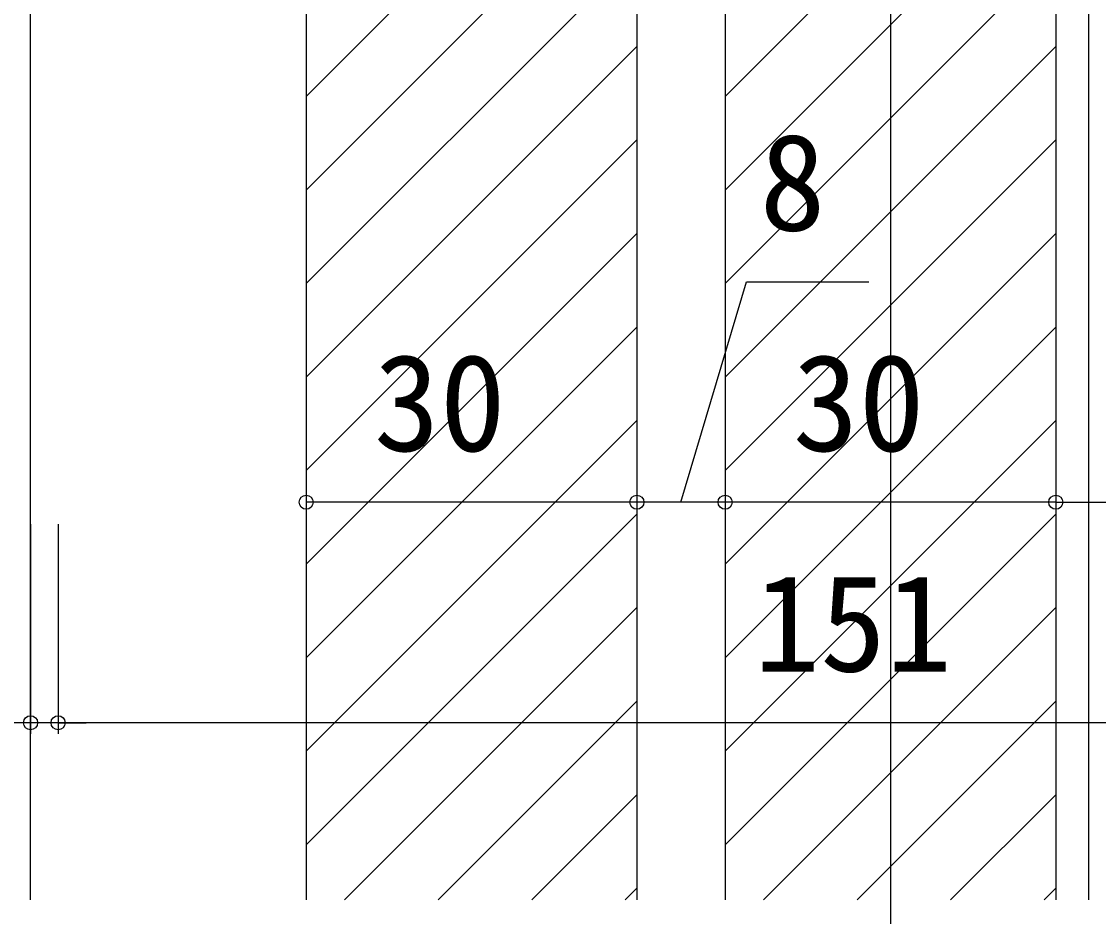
# Model space of a CAD drawing. Units: millimetres, scale not verified. Extents: x -525 to 525, y -783 to 779.
# Drawn here: x -390.8 to -293.1, y 331.7 to 412.9 of the extents above; entities that cross this region are included whole.
import ezdxf
from ezdxf.enums import TextEntityAlignment as Align

# ---------------------------------------------------------------- set-up
doc = ezdxf.new("R2010")
doc.units = ezdxf.units.MM
doc.header["$LTSCALE"] = 4
doc.layers.add('0-5_YKK_12', color=2, linetype='Continuous')
doc.layers.add('0-8_YKK_D', color=6, linetype='Continuous')
doc.styles.add('ＭＳ ゴシック', font='')
doc.styles.get('ＭＳ ゴシック').set_extended_font_data('MS Gothic')

msp = doc.modelspace()

# ---------------------------------------------------------------- linework, layer by layer
at = {"layer": '0-5_YKK_12'}
for p, q in [((-312, 547.197), (-312, 149.697)), ((-390, 333.197), (-390, 499.697)), ((-365, 478.697), (-365, 333.197)), ((-335, 478.697), (-335, 333.197)), ((-327, 478.697), (-327, 333.197)), ((-297, 478.697), (-297, 333.197)), ((-294, 333.197), (-294, 472.697)), ((-365, 406.078), (-335, 436.078)), ((-327, 406.078), (-297, 436.078)), ((-365, 397.593), (-335, 427.593)), ((-327, 397.593), (-297, 427.593)), ((-365, 389.108), (-335, 419.108)), ((-327, 389.108), (-297, 419.108)), ((-365, 380.623), (-335, 410.623)), ((-327, 380.623), (-297, 410.623)), ((-365, 372.137), (-335, 402.137)), ((-327, 372.137), (-297, 402.137)), ((-365, 363.652), (-335, 393.652)), ((-327, 363.652), (-297, 393.652)), ((-365, 355.167), (-335, 385.167)), ((-327, 355.167), (-297, 385.167)), ((-365, 346.681), (-335, 376.681)), ((-327, 346.681), (-297, 376.681)), ((-365, 338.196), (-335, 368.196)), ((-327, 338.196), (-297, 368.196)), ((-361.514, 333.197), (-335, 359.711)), ((-323.514, 333.197), (-297, 359.711)), ((-353.028, 333.197), (-335, 351.226)), ((-315.028, 333.197), (-297, 351.226)), ((-344.543, 333.197), (-335, 342.74)), ((-306.543, 333.197), (-297, 342.74)), ((-336.058, 333.197), (-335, 334.255)), ((-298.058, 333.197), (-297, 334.255))]:
    msp.add_line(p, q, dxfattribs=at)
at = {"layer": '0-8_YKK_D'}
for p, q in [((-335, 369.273), (-365, 369.273)), ((-327, 369.273), (-335, 369.273)), ((-297, 369.273), (-327, 369.273)), ((-297, 369.273), (-289, 369.273)), ((-335, 368.273), (-335, 368.273)), ((-390, 367.273), (-390, 348.273)), ((-387.5, 367.273), (-387.5, 348.273)), ((-387.5, 367.273), (-387.5, 348.273)), ((-390, 349.273), (-418.327, 349.273)), ((-387.5, 349.273), (-390, 349.273)), ((-387.5, 349.273), (-384.95, 349.273)), ((-236.5, 349.273), (-387.5, 349.273))]:
    msp.add_line(p, q, dxfattribs=at)
msp.add_lwpolyline([(-331, 369.273), (-325.048, 389.273), (-313.957, 389.273)], dxfattribs=at)
for centre in [(-365, 369.273), (-335, 369.273), (-335, 369.273), (-327, 369.273), (-327, 369.273), (-297, 369.273), (-297, 369.273), (-390, 349.273), (-387.5, 349.273), (-387.5, 349.273)]:
    msp.add_circle(centre, 0.637, dxfattribs=at)

# ---------------------------------------------------------------- texts
at = {"layer": '0-8_YKK_D', "style": 'ＭＳ ゴシック'}
for s, p in [('8', (-323.866, 391.273)), ('30', (-358.864, 371.273)), ('30', (-320.864, 371.273)), ('151', (-324.375, 351.273))]:
    msp.add_text(s, height=8.798, dxfattribs=at).set_placement(p, align=Align.BOTTOM_LEFT)

doc.saveas('drawing.dxf')
